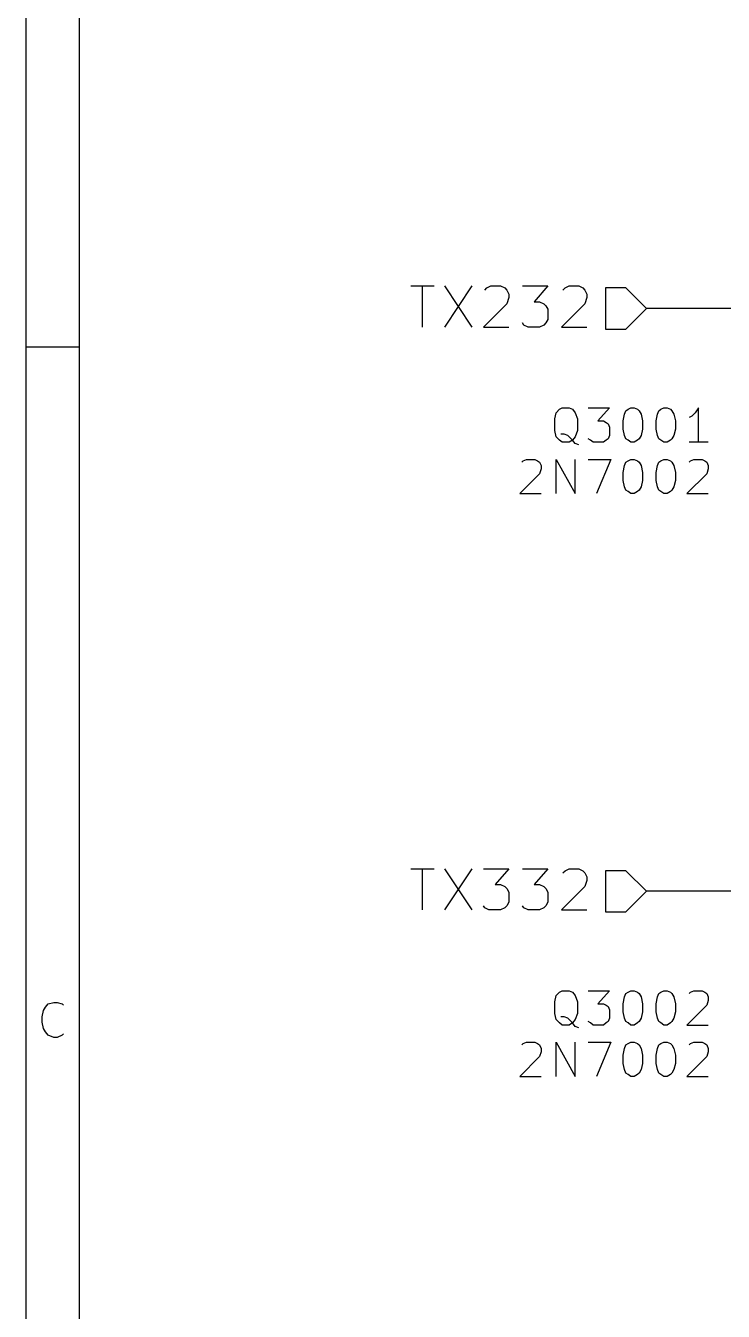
# Model space of a CAD drawing. Extents: x 10 to 287, y -200 to -10.
# Drawn here: x 10.01 to 35.86, y -145.73 to -98.11 of the extents above; entities that cross this region are included whole.
import ezdxf

# ---------------------------------------------------------------- set-up
doc = ezdxf.new("R2010")
doc.units = 0
doc.header["$MEASUREMENT"] = 0

msp = doc.modelspace()

# ---------------------------------------------------------------- linework, layer by layer
at = {"layer": 'Brown 2'}
for p, q in [((24.2824, -107.747), (25.146, -107.747)), ((24.7142, -109.271), (24.7142, -107.747)), ((25.527, -107.747), (26.543, -109.271)), ((26.543, -107.747), (25.527, -109.271)), ((27.0256, -107.899), (27.1018, -107.823)), ((27.1018, -107.823), (27.2542, -107.747)), ((27.2542, -107.747), (27.6098, -107.747)), ((27.6098, -107.747), (27.7622, -107.823)), ((27.7622, -107.823), (27.8384, -107.899)), ((27.8384, -107.899), (27.9146, -108.052)), ((27.9146, -108.052), (27.9146, -108.179)), ((28.4226, -107.747), (29.3624, -107.747)), ((29.3624, -107.747), (28.8544, -108.331)), ((29.9212, -107.899), (29.9974, -107.823)), ((29.9974, -107.823), (30.1498, -107.747)), ((30.1498, -107.747), (30.5054, -107.747)), ((30.5054, -107.747), (30.6578, -107.823)), ((30.6578, -107.823), (30.734, -107.899)), ((30.734, -107.899), (30.8102, -108.052)), ((30.8102, -108.052), (30.8102, -108.179)), ((32.258, -107.823), (31.496, -107.823)), ((31.496, -107.823), (31.496, -109.347)), ((33.02, -108.585), (32.258, -107.823)), ((27.8384, -108.407), (26.9748, -109.271)), ((27.9146, -108.179), (27.8384, -108.407)), ((28.8544, -108.331), (29.0576, -108.331)), ((29.0576, -108.331), (29.21, -108.407)), ((29.21, -108.407), (29.2862, -108.483)), ((29.2862, -108.483), (29.3624, -108.61)), ((30.734, -108.407), (29.8704, -109.271)), ((30.8102, -108.179), (30.734, -108.407)), ((32.258, -109.347), (33.02, -108.585)), ((29.3624, -108.991), (29.2862, -109.118)), ((29.3624, -108.61), (29.3624, -108.991)), ((26.9748, -109.271), (27.9146, -109.271)), ((28.4734, -109.195), (28.4226, -109.118)), ((28.6258, -109.271), (28.4734, -109.195)), ((29.0576, -109.271), (28.6258, -109.271)), ((29.21, -109.195), (29.0576, -109.271)), ((29.2862, -109.118), (29.21, -109.195)), ((29.8704, -109.271), (30.8102, -109.271)), ((31.496, -109.347), (32.258, -109.347)), ((24.2824, -129.337), (25.146, -129.337)), ((24.7142, -130.861), (24.7142, -129.337)), ((25.527, -129.337), (26.543, -130.861)), ((26.543, -129.337), (25.527, -130.861)), ((26.9748, -129.337), (27.9146, -129.337)), ((27.9146, -129.337), (27.4066, -129.921)), ((28.4226, -129.337), (29.3624, -129.337)), ((29.3624, -129.337), (28.8544, -129.921)), ((29.9212, -129.489), (29.9974, -129.413)), ((29.9974, -129.413), (30.1498, -129.337)), ((30.1498, -129.337), (30.5054, -129.337)), ((30.5054, -129.337), (30.6578, -129.413)), ((30.6578, -129.413), (30.734, -129.489)), ((30.734, -129.489), (30.8102, -129.642)), ((32.258, -129.413), (31.496, -129.413)), ((31.496, -129.413), (31.496, -130.937)), ((33.02, -130.175), (32.258, -129.413)), ((27.4066, -129.921), (27.6098, -129.921)), ((27.6098, -129.921), (27.7622, -129.997)), ((27.7622, -129.997), (27.8384, -130.073)), ((28.8544, -129.921), (29.0576, -129.921)), ((29.0576, -129.921), (29.21, -129.997)), ((29.21, -129.997), (29.2862, -130.073)), ((30.734, -129.997), (29.8704, -130.861)), ((30.8102, -129.769), (30.734, -129.997)), ((30.8102, -129.642), (30.8102, -129.769)), ((27.8384, -130.073), (27.9146, -130.2)), ((27.9146, -130.2), (27.9146, -130.581)), ((29.2862, -130.073), (29.3624, -130.2)), ((29.3624, -130.2), (29.3624, -130.581)), ((32.258, -130.937), (33.02, -130.175)), ((27.0256, -130.785), (26.9748, -130.708)), ((27.178, -130.861), (27.0256, -130.785)), ((27.6098, -130.861), (27.178, -130.861)), ((27.7622, -130.785), (27.6098, -130.861)), ((27.8384, -130.708), (27.7622, -130.785)), ((27.9146, -130.581), (27.8384, -130.708)), ((28.4734, -130.785), (28.4226, -130.708)), ((28.6258, -130.861), (28.4734, -130.785)), ((29.0576, -130.861), (28.6258, -130.861)), ((29.21, -130.785), (29.0576, -130.861)), ((29.2862, -130.708), (29.21, -130.785)), ((29.3624, -130.581), (29.2862, -130.708)), ((29.8704, -130.861), (30.8102, -130.861)), ((31.496, -130.937), (32.258, -130.937))]:
    msp.add_line(p, q, dxfattribs=at)
at = {"layer": 'Cyan 2'}
for p, q in [((29.6672, -112.446), (29.7942, -112.319)), ((29.7942, -112.319), (29.8958, -112.268)), ((29.8958, -112.268), (30.1498, -112.268)), ((30.1498, -112.268), (30.2768, -112.319)), ((30.2768, -112.319), (30.3784, -112.446)), ((30.861, -112.268), (31.6484, -112.268)), ((31.6484, -112.268), (31.2166, -112.751)), ((32.2072, -112.497), (32.258, -112.37)), ((32.258, -112.37), (32.3342, -112.319)), ((32.3342, -112.319), (32.4358, -112.268)), ((32.4358, -112.268), (32.5628, -112.268)), ((32.5628, -112.268), (32.6898, -112.319)), ((32.6898, -112.319), (32.7406, -112.37)), ((32.7406, -112.37), (32.8168, -112.497)), ((33.4264, -112.497), (33.4772, -112.37)), ((33.4772, -112.37), (33.5534, -112.319)), ((33.5534, -112.319), (33.655, -112.268)), ((33.655, -112.268), (33.782, -112.268)), ((33.782, -112.268), (33.909, -112.319)), ((33.909, -112.319), (33.9598, -112.37)), ((33.9598, -112.37), (34.036, -112.497)), ((34.9504, -112.268), (34.8234, -112.446)), ((34.9504, -113.538), (34.9504, -112.268)), ((29.6164, -112.674), (29.6672, -112.446)), ((29.6164, -113.106), (29.6164, -112.674)), ((30.3784, -112.446), (30.4546, -112.674)), ((30.4546, -112.674), (30.4546, -113.106)), ((31.2166, -112.751), (31.4198, -112.751)), ((31.4198, -112.751), (31.5214, -112.801)), ((31.5214, -112.801), (31.5976, -112.852)), ((31.5976, -112.852), (31.6484, -112.979)), ((32.1564, -112.751), (32.2072, -112.497)), ((32.1564, -113.055), (32.1564, -112.751)), ((32.8168, -112.497), (32.8676, -112.751)), ((32.8676, -112.751), (32.8676, -113.055)), ((33.3756, -112.751), (33.4264, -112.497)), ((33.3756, -113.055), (33.3756, -112.751)), ((34.036, -112.497), (34.0868, -112.751)), ((34.0868, -112.751), (34.0868, -113.055)), ((34.6964, -112.573), (34.5948, -112.624)), ((34.8234, -112.446), (34.6964, -112.573)), ((29.6672, -113.335), (29.6164, -113.106)), ((29.7942, -113.462), (29.6672, -113.335)), ((29.972, -113.233), (29.845, -113.233)), ((30.099, -113.284), (29.972, -113.233)), ((30.2768, -113.462), (30.099, -113.284)), ((30.3784, -113.335), (30.2768, -113.462)), ((30.4546, -113.106), (30.3784, -113.335)), ((31.6484, -113.284), (31.5976, -113.411)), ((31.6484, -112.979), (31.6484, -113.284)), ((32.2072, -113.284), (32.1564, -113.055)), ((32.258, -113.411), (32.2072, -113.284)), ((32.8168, -113.284), (32.7406, -113.411)), ((32.8676, -113.055), (32.8168, -113.284)), ((33.4264, -113.284), (33.3756, -113.055)), ((33.4772, -113.411), (33.4264, -113.284)), ((34.036, -113.284), (33.9598, -113.411)), ((34.0868, -113.055), (34.036, -113.284)), ((29.8958, -113.538), (29.7942, -113.462)), ((30.1498, -113.538), (29.8958, -113.538)), ((30.2768, -113.462), (30.1498, -113.538)), ((30.3784, -113.589), (30.2768, -113.462)), ((30.5054, -113.64), (30.3784, -113.589)), ((30.9372, -113.462), (30.861, -113.411)), ((31.0388, -113.538), (30.9372, -113.462)), ((31.4198, -113.538), (31.0388, -113.538)), ((31.5214, -113.462), (31.4198, -113.538)), ((31.5976, -113.411), (31.5214, -113.462)), ((32.3342, -113.462), (32.258, -113.411)), ((32.4358, -113.538), (32.3342, -113.462)), ((32.5628, -113.538), (32.4358, -113.538)), ((32.6898, -113.462), (32.5628, -113.538)), ((32.7406, -113.411), (32.6898, -113.462)), ((33.5534, -113.462), (33.4772, -113.411)), ((33.655, -113.538), (33.5534, -113.462)), ((33.782, -113.538), (33.655, -113.538)), ((33.909, -113.462), (33.782, -113.538)), ((33.9598, -113.411), (33.909, -113.462)), ((35.306, -113.538), (34.5948, -113.538)), ((28.3972, -114.275), (28.448, -114.224)), ((28.448, -114.224), (28.575, -114.173)), ((28.575, -114.173), (28.8798, -114.173)), ((28.8798, -114.173), (28.9814, -114.224)), ((28.9814, -114.224), (29.0576, -114.275)), ((29.0576, -114.275), (29.1084, -114.402)), ((29.6672, -115.443), (29.6672, -114.173)), ((29.6672, -114.173), (30.3784, -115.443)), ((30.3784, -115.443), (30.3784, -114.173)), ((30.861, -114.173), (31.6992, -114.173)), ((31.6992, -114.173), (31.1658, -115.443)), ((32.2072, -114.402), (32.258, -114.275)), ((32.258, -114.275), (32.3342, -114.224)), ((32.3342, -114.224), (32.4358, -114.173)), ((32.4358, -114.173), (32.5628, -114.173)), ((32.5628, -114.173), (32.6898, -114.224)), ((32.6898, -114.224), (32.7406, -114.275)), ((32.7406, -114.275), (32.8168, -114.402)), ((33.4264, -114.402), (33.4772, -114.275)), ((33.4772, -114.275), (33.5534, -114.224)), ((33.5534, -114.224), (33.655, -114.173)), ((33.655, -114.173), (33.782, -114.173)), ((33.782, -114.173), (33.909, -114.224)), ((33.909, -114.224), (33.9598, -114.275)), ((33.9598, -114.275), (34.036, -114.402)), ((34.5948, -114.275), (34.6456, -114.224)), ((34.6456, -114.224), (34.7726, -114.173)), ((34.7726, -114.173), (35.0774, -114.173)), ((35.0774, -114.173), (35.179, -114.224)), ((35.179, -114.224), (35.2552, -114.275)), ((35.2552, -114.275), (35.306, -114.402)), ((29.0576, -114.706), (28.321, -115.443)), ((29.1084, -114.529), (29.0576, -114.706)), ((29.1084, -114.402), (29.1084, -114.529)), ((32.1564, -114.656), (32.2072, -114.402)), ((32.1564, -114.96), (32.1564, -114.656)), ((32.8168, -114.402), (32.8676, -114.656)), ((32.8676, -114.656), (32.8676, -114.96)), ((33.3756, -114.656), (33.4264, -114.402)), ((33.3756, -114.96), (33.3756, -114.656)), ((34.036, -114.402), (34.0868, -114.656)), ((34.0868, -114.656), (34.0868, -114.96)), ((35.2552, -114.706), (34.5186, -115.443)), ((35.306, -114.529), (35.2552, -114.706)), ((35.306, -114.402), (35.306, -114.529)), ((32.2072, -115.189), (32.1564, -114.96)), ((32.258, -115.316), (32.2072, -115.189)), ((32.8168, -115.189), (32.7406, -115.316)), ((32.8676, -114.96), (32.8168, -115.189)), ((33.4264, -115.189), (33.3756, -114.96)), ((33.4772, -115.316), (33.4264, -115.189)), ((34.036, -115.189), (33.9598, -115.316)), ((34.0868, -114.96), (34.036, -115.189)), ((28.321, -115.443), (29.1084, -115.443)), ((32.3342, -115.367), (32.258, -115.316)), ((32.4358, -115.443), (32.3342, -115.367)), ((32.5628, -115.443), (32.4358, -115.443)), ((32.6898, -115.367), (32.5628, -115.443)), ((32.7406, -115.316), (32.6898, -115.367)), ((33.5534, -115.367), (33.4772, -115.316)), ((33.655, -115.443), (33.5534, -115.367)), ((33.782, -115.443), (33.655, -115.443)), ((33.909, -115.367), (33.782, -115.443)), ((33.9598, -115.316), (33.909, -115.367)), ((34.5186, -115.443), (35.306, -115.443)), ((29.6164, -134.264), (29.6672, -134.036)), ((29.6164, -134.696), (29.6164, -134.264)), ((29.6672, -134.036), (29.7942, -133.909)), ((29.7942, -133.909), (29.8958, -133.858)), ((29.8958, -133.858), (30.1498, -133.858)), ((30.1498, -133.858), (30.2768, -133.909)), ((30.2768, -133.909), (30.3784, -134.036)), ((30.3784, -134.036), (30.4546, -134.264)), ((30.4546, -134.264), (30.4546, -134.696)), ((30.861, -133.858), (31.6484, -133.858)), ((31.6484, -133.858), (31.2166, -134.341)), ((32.1564, -134.341), (32.2072, -134.087)), ((32.2072, -134.087), (32.258, -133.96)), ((32.258, -133.96), (32.3342, -133.909)), ((32.3342, -133.909), (32.4358, -133.858)), ((32.4358, -133.858), (32.5628, -133.858)), ((32.5628, -133.858), (32.6898, -133.909)), ((32.6898, -133.909), (32.7406, -133.96)), ((32.7406, -133.96), (32.8168, -134.087)), ((32.8168, -134.087), (32.8676, -134.341)), ((33.3756, -134.341), (33.4264, -134.087)), ((33.4264, -134.087), (33.4772, -133.96)), ((33.4772, -133.96), (33.5534, -133.909)), ((33.5534, -133.909), (33.655, -133.858)), ((33.655, -133.858), (33.782, -133.858)), ((33.782, -133.858), (33.909, -133.909)), ((33.909, -133.909), (33.9598, -133.96)), ((33.9598, -133.96), (34.036, -134.087)), ((34.036, -134.087), (34.0868, -134.341)), ((34.5948, -133.96), (34.6456, -133.909)), ((34.6456, -133.909), (34.7726, -133.858)), ((34.7726, -133.858), (35.0774, -133.858)), ((35.0774, -133.858), (35.179, -133.909)), ((35.179, -133.909), (35.2552, -133.96)), ((35.2552, -133.96), (35.306, -134.087)), ((35.306, -134.214), (35.2552, -134.391)), ((35.306, -134.087), (35.306, -134.214)), ((29.6672, -134.925), (29.6164, -134.696)), ((30.4546, -134.696), (30.3784, -134.925)), ((31.2166, -134.341), (31.4198, -134.341)), ((31.4198, -134.341), (31.5214, -134.391)), ((31.5214, -134.391), (31.5976, -134.442)), ((31.5976, -134.442), (31.6484, -134.569)), ((31.6484, -134.569), (31.6484, -134.874)), ((32.1564, -134.645), (32.1564, -134.341)), ((32.2072, -134.874), (32.1564, -134.645)), ((32.8676, -134.645), (32.8168, -134.874)), ((32.8676, -134.341), (32.8676, -134.645)), ((33.3756, -134.645), (33.3756, -134.341)), ((33.4264, -134.874), (33.3756, -134.645)), ((34.0868, -134.645), (34.036, -134.874)), ((34.0868, -134.341), (34.0868, -134.645)), ((35.2552, -134.391), (34.5186, -135.128)), ((29.7942, -135.052), (29.6672, -134.925)), ((29.8958, -135.128), (29.7942, -135.052)), ((29.972, -134.823), (29.845, -134.823)), ((30.1498, -135.128), (29.8958, -135.128)), ((30.099, -134.874), (29.972, -134.823)), ((30.2768, -135.052), (30.099, -134.874)), ((30.2768, -135.052), (30.1498, -135.128)), ((30.3784, -134.925), (30.2768, -135.052)), ((30.3784, -135.179), (30.2768, -135.052)), ((30.5054, -135.23), (30.3784, -135.179)), ((30.9372, -135.052), (30.861, -135.001)), ((31.0388, -135.128), (30.9372, -135.052)), ((31.4198, -135.128), (31.0388, -135.128)), ((31.5214, -135.052), (31.4198, -135.128)), ((31.5976, -135.001), (31.5214, -135.052)), ((31.6484, -134.874), (31.5976, -135.001)), ((32.258, -135.001), (32.2072, -134.874)), ((32.3342, -135.052), (32.258, -135.001)), ((32.4358, -135.128), (32.3342, -135.052)), ((32.5628, -135.128), (32.4358, -135.128)), ((32.6898, -135.052), (32.5628, -135.128)), ((32.7406, -135.001), (32.6898, -135.052)), ((32.8168, -134.874), (32.7406, -135.001)), ((33.4772, -135.001), (33.4264, -134.874)), ((33.5534, -135.052), (33.4772, -135.001)), ((33.655, -135.128), (33.5534, -135.052)), ((33.782, -135.128), (33.655, -135.128)), ((33.909, -135.052), (33.782, -135.128)), ((33.9598, -135.001), (33.909, -135.052)), ((34.036, -134.874), (33.9598, -135.001)), ((34.5186, -135.128), (35.306, -135.128)), ((28.3972, -135.865), (28.448, -135.814)), ((28.448, -135.814), (28.575, -135.763)), ((28.575, -135.763), (28.8798, -135.763)), ((28.8798, -135.763), (28.9814, -135.814)), ((28.9814, -135.814), (29.0576, -135.865)), ((29.0576, -135.865), (29.1084, -135.992)), ((29.1084, -136.119), (29.0576, -136.296)), ((29.1084, -135.992), (29.1084, -136.119)), ((29.6672, -137.033), (29.6672, -135.763)), ((29.6672, -135.763), (30.3784, -137.033)), ((30.3784, -137.033), (30.3784, -135.763)), ((30.861, -135.763), (31.6992, -135.763)), ((31.6992, -135.763), (31.1658, -137.033)), ((32.1564, -136.246), (32.2072, -135.992)), ((32.2072, -135.992), (32.258, -135.865)), ((32.258, -135.865), (32.3342, -135.814)), ((32.3342, -135.814), (32.4358, -135.763)), ((32.4358, -135.763), (32.5628, -135.763)), ((32.5628, -135.763), (32.6898, -135.814)), ((32.6898, -135.814), (32.7406, -135.865)), ((32.7406, -135.865), (32.8168, -135.992)), ((32.8168, -135.992), (32.8676, -136.246)), ((33.3756, -136.246), (33.4264, -135.992)), ((33.4264, -135.992), (33.4772, -135.865)), ((33.4772, -135.865), (33.5534, -135.814)), ((33.5534, -135.814), (33.655, -135.763)), ((33.655, -135.763), (33.782, -135.763)), ((33.782, -135.763), (33.909, -135.814)), ((33.909, -135.814), (33.9598, -135.865)), ((33.9598, -135.865), (34.036, -135.992)), ((34.036, -135.992), (34.0868, -136.246)), ((34.5948, -135.865), (34.6456, -135.814)), ((34.6456, -135.814), (34.7726, -135.763)), ((34.7726, -135.763), (35.0774, -135.763)), ((35.0774, -135.763), (35.179, -135.814)), ((35.179, -135.814), (35.2552, -135.865)), ((35.2552, -135.865), (35.306, -135.992)), ((35.306, -136.119), (35.2552, -136.296)), ((35.306, -135.992), (35.306, -136.119)), ((29.0576, -136.296), (28.321, -137.033)), ((32.1564, -136.55), (32.1564, -136.246)), ((32.2072, -136.779), (32.1564, -136.55)), ((32.8676, -136.55), (32.8168, -136.779)), ((32.8676, -136.246), (32.8676, -136.55)), ((33.3756, -136.55), (33.3756, -136.246)), ((33.4264, -136.779), (33.3756, -136.55)), ((34.0868, -136.55), (34.036, -136.779)), ((34.0868, -136.246), (34.0868, -136.55)), ((35.2552, -136.296), (34.5186, -137.033)), ((28.321, -137.033), (29.1084, -137.033)), ((32.258, -136.906), (32.2072, -136.779)), ((32.3342, -136.957), (32.258, -136.906)), ((32.4358, -137.033), (32.3342, -136.957)), ((32.5628, -137.033), (32.4358, -137.033)), ((32.6898, -136.957), (32.5628, -137.033)), ((32.7406, -136.906), (32.6898, -136.957)), ((32.8168, -136.779), (32.7406, -136.906)), ((33.4772, -136.906), (33.4264, -136.779)), ((33.5534, -136.957), (33.4772, -136.906)), ((33.655, -137.033), (33.5534, -136.957)), ((33.782, -137.033), (33.655, -137.033)), ((33.909, -136.957), (33.782, -137.033)), ((33.9598, -136.906), (33.909, -136.957)), ((34.036, -136.779), (33.9598, -136.906)), ((34.5186, -137.033), (35.306, -137.033))]:
    msp.add_line(p, q, dxfattribs=at)
at = {"layer": 'Green 2'}
for p, q in [((38.1, -108.585), (33.02, -108.585)), ((38.1, -130.175), (33.02, -130.175))]:
    msp.add_line(p, q, dxfattribs=at)
at = {"layer": 'Red 2'}
for p, q in [((10.0076, -10.0076), (10.0076, -200)), ((11.9888, -11.9888), (11.9888, -198.018)), ((10.0076, -110.007), (11.9888, -110.007)), ((10.8458, -134.341), (11.049, -134.29)), ((11.049, -134.29), (11.176, -134.29)), ((11.176, -134.29), (11.3538, -134.341)), ((10.6172, -134.823), (10.668, -134.595)), ((10.668, -134.595), (10.7442, -134.468)), ((10.7442, -134.468), (10.8458, -134.341)), ((11.3538, -134.341), (11.4046, -134.391)), ((10.6172, -135.026), (10.6172, -134.823)), ((10.668, -135.255), (10.6172, -135.026)), ((10.7442, -135.382), (10.668, -135.255)), ((10.8458, -135.509), (10.7442, -135.382)), ((11.049, -135.585), (10.8458, -135.509)), ((11.176, -135.585), (11.049, -135.585)), ((11.3538, -135.509), (11.176, -135.585)), ((11.4046, -135.458), (11.3538, -135.509))]:
    msp.add_line(p, q, dxfattribs=at)

doc.saveas('drawing.dxf')
